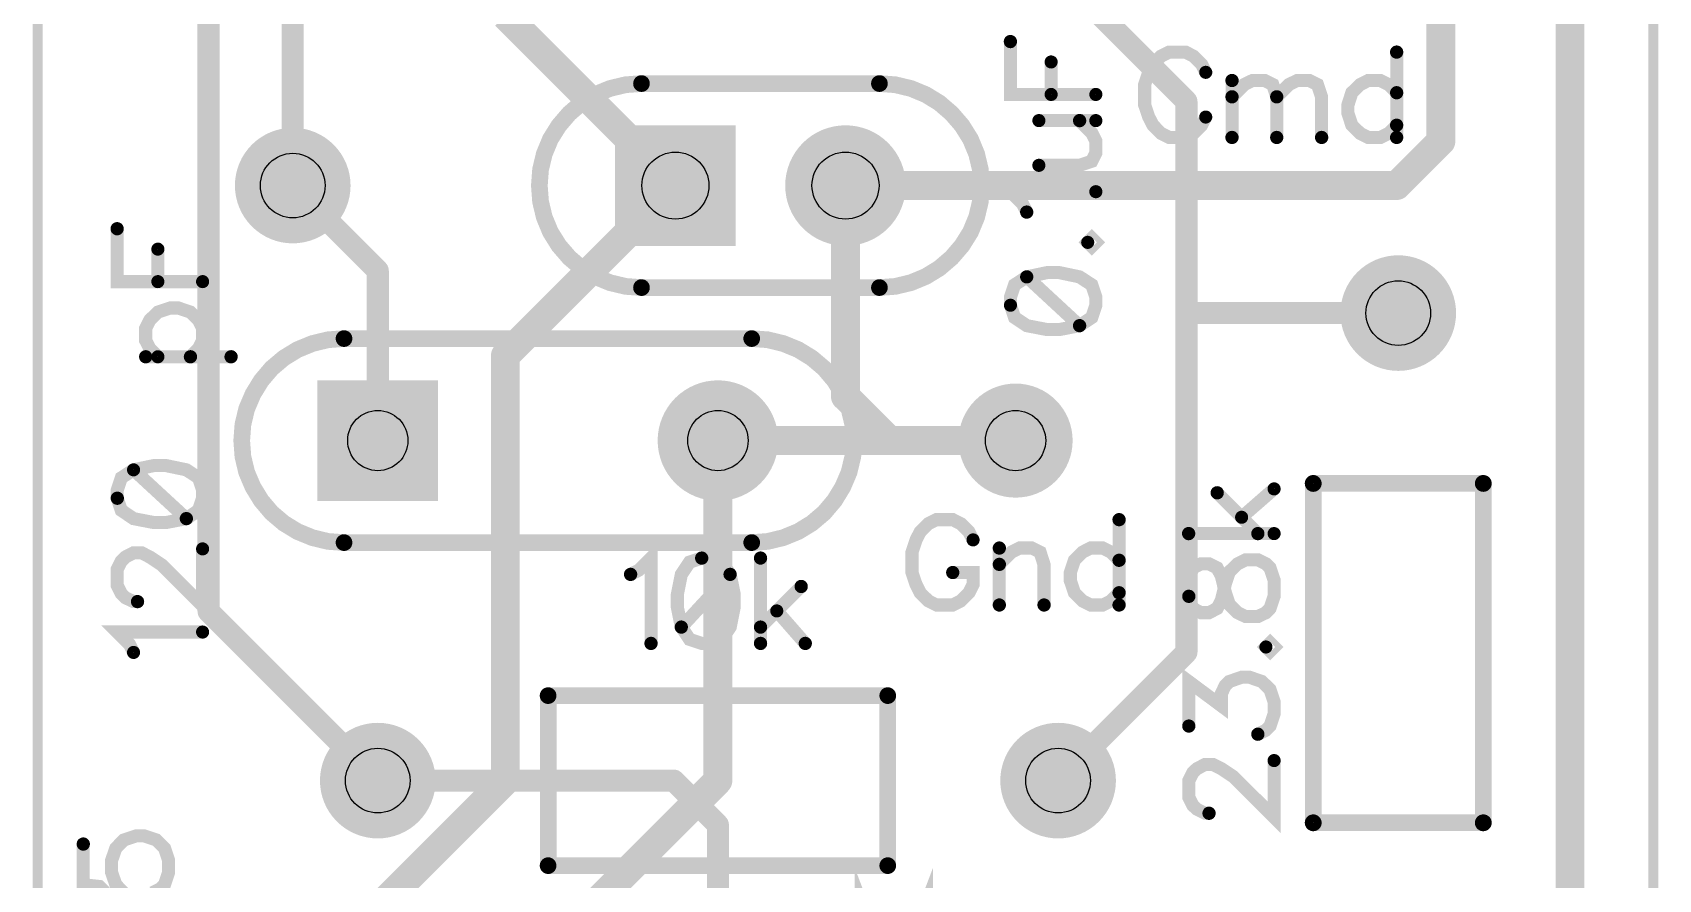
# Model space of a CAD drawing. Extents: x 0 to 0.95, y 0 to 7.58.
# Drawn here: x -0.003 to 0.953, y 4.667 to 5.165 of the extents above; entities that cross this region are included whole.
import ezdxf

# ---------------------------------------------------------------- set-up
doc = ezdxf.new("R2010")
doc.units = 0
for name, color, linetype in [('Board_Outline', 13, 'CONTINUOUS'), ('Bottom', 6, 'CONTINUOUS'), ('Bottom_Mask', 10, 'CONTINUOUS'), ('Drill_Bottom', 8, 'CONTINUOUS'), ('Drill_Top', 7, 'CONTINUOUS'), ('Top', 5, 'CONTINUOUS'), ('Top_Mask', 3, 'CONTINUOUS'), ('Top_Silk', 2, 'CONTINUOUS')]:
    doc.layers.add(name, color=color, linetype=linetype)

msp = doc.modelspace()

# ---------------------------------------------------------------- linework, layer by layer
at = {"layer": 'Board_Outline', "linetype": 'CONTINUOUS', "const_width": 0.006}
msp.add_lwpolyline([(0, 0), (0.95, 0), (0.95, 7.575), (0, 7.575), (0, 0)], dxfattribs=at)
at = {"layer": 'Bottom', "linetype": 'CONTINUOUS'}
for points, const_width in [([(0.901, 5.425), (0.901, 4.501)], 0.017), ([(0.1005, 4.8245), (0.1005, 5.2505)], 0.013), ([(0.6755, 5.1245), (0.575, 5.225)], 0.013), ([(0.15, 5.075), (0.15, 5.2)], 0.013), ([(0.275, 5.175), (0.375, 5.075)], 0.017), ([(0.6755, 5), (0.6755, 5.1245)], 0.013), ([(0.2, 5.025), (0.15, 5.075)], 0.013), ([(0.375, 5.075), (0.275, 4.975)], 0.017), ([(0.2, 4.925), (0.2, 5.025)], 0.013), ([(0.6755, 4.8005), (0.6755, 5)], 0.013), ([(0.6755, 5), (0.6755, 5)], 0.013), ([(0.6755, 5), (0.8, 5)], 0.013), ([(0.275, 4.975), (0.275, 4.725)], 0.017), ([(0.4, 4.925), (0.575, 4.925)], 0.017), ([(0.4, 4.725), (0.4, 4.925)], 0.017), ([(0.2, 4.725), (0.1005, 4.8245)], 0.013), ([(0.6, 4.725), (0.6755, 4.8005)], 0.013), ([(0.275, 4.725), (0.15, 4.6)], 0.017), ([(0.3, 4.625), (0.4, 4.725)], 0.017)]:
    msp.add_lwpolyline(points, dxfattribs=dict(at, const_width=const_width))
for points, const_width in [([(0.6722, 5.1245, 1), (0.6787, 5.1245, 1), (0.6722, 5.1245, 1)], 0.0065), ([(0.6722, 5.1245, 1), (0.6787, 5.1245, 1), (0.6722, 5.1245, 1)], 0.0065), ([(0.4907, 5.075, 1), (0.4593, 5.075, 1), (0.4907, 5.075, 1)], 0.0315), ([(0.165, 5.075, 1), (0.135, 5.075, 1), (0.165, 5.075, 1)], 0.03), ([(0.1468, 5.075, 1), (0.1532, 5.075, 1), (0.1468, 5.075, 1)], 0.0065), ([(0.1468, 5.075, 1), (0.1532, 5.075, 1), (0.1468, 5.075, 1)], 0.0065), ([(0.3708, 5.075, 1), (0.3792, 5.075, 1), (0.3708, 5.075, 1)], 0.0085), ([(0.3708, 5.075, 1), (0.3792, 5.075, 1), (0.3708, 5.075, 1)], 0.0085), ([(0.1968, 5.025, 1), (0.2032, 5.025, 1), (0.1968, 5.025, 1)], 0.0065), ([(0.1968, 5.025, 1), (0.2032, 5.025, 1), (0.1968, 5.025, 1)], 0.0065), ([(0.815, 5, 1), (0.785, 5, 1), (0.815, 5, 1)], 0.03), ([(0.6722, 5, 1), (0.6787, 5, 1), (0.6722, 5, 1)], 0.0065), ([(0.6722, 5, 1), (0.6787, 5, 1), (0.6722, 5, 1)], 0.0065), ([(0.6722, 5, 1), (0.6787, 5, 1), (0.6722, 5, 1)], 0.0065), ([(0.6722, 5, 1), (0.6787, 5, 1), (0.6722, 5, 1)], 0.0065), ([(0.7968, 5, 1), (0.8032, 5, 1), (0.7968, 5, 1)], 0.0065), ([(0.2708, 4.975, 1), (0.2793, 4.975, 1), (0.2708, 4.975, 1)], 0.0085), ([(0.2708, 4.975, 1), (0.2793, 4.975, 1), (0.2708, 4.975, 1)], 0.0085), ([(0.4157, 4.925, 1), (0.3843, 4.925, 1), (0.4157, 4.925, 1)], 0.0315), ([(0.5898, 4.925, 1), (0.5602, 4.925, 1), (0.5898, 4.925, 1)], 0.0295), ([(0.3958, 4.925, 1), (0.4042, 4.925, 1), (0.3958, 4.925, 1)], 0.0085), ([(0.3958, 4.925, 1), (0.4042, 4.925, 1), (0.3958, 4.925, 1)], 0.0085), ([(0.5707, 4.925, 1), (0.5792, 4.925, 1), (0.5707, 4.925, 1)], 0.0085), ([(0.1968, 4.925, 1), (0.2032, 4.925, 1), (0.1968, 4.925, 1)], 0.0065), ([(0.0973, 4.8245, 1), (0.1038, 4.8245, 1), (0.0973, 4.8245, 1)], 0.0065), ([(0.0973, 4.8245, 1), (0.1038, 4.8245, 1), (0.0973, 4.8245, 1)], 0.0065), ([(0.6722, 4.8005, 1), (0.6787, 4.8005, 1), (0.6722, 4.8005, 1)], 0.0065), ([(0.6722, 4.8005, 1), (0.6787, 4.8005, 1), (0.6722, 4.8005, 1)], 0.0065), ([(0.215, 4.725, 1), (0.185, 4.725, 1), (0.215, 4.725, 1)], 0.03), ([(0.615, 4.725, 1), (0.585, 4.725, 1), (0.615, 4.725, 1)], 0.03), ([(0.2708, 4.725, 1), (0.2793, 4.725, 1), (0.2708, 4.725, 1)], 0.0085), ([(0.2708, 4.725, 1), (0.2793, 4.725, 1), (0.2708, 4.725, 1)], 0.0085), ([(0.3958, 4.725, 1), (0.4042, 4.725, 1), (0.3958, 4.725, 1)], 0.0085), ([(0.3958, 4.725, 1), (0.4042, 4.725, 1), (0.3958, 4.725, 1)], 0.0085), ([(0.1968, 4.725, 1), (0.2032, 4.725, 1), (0.1968, 4.725, 1)], 0.0065), ([(0.5968, 4.725, 1), (0.6032, 4.725, 1), (0.5968, 4.725, 1)], 0.0065)]:
    msp.add_lwpolyline(points, format="xyb", dxfattribs=dict(at, const_width=const_width))
at = {"layer": 'Bottom'}
for points in [[(0.3435, 5.1065), (0.4065, 5.1065), (0.3435, 5.0435), (0.4065, 5.0435)], [(0.1685, 4.9565), (0.2315, 4.9565), (0.1685, 4.8935), (0.2315, 4.8935)]]:
    msp.add_solid(points, dxfattribs=at)
at = {"layer": 'Bottom_Mask', "linetype": 'CONTINUOUS'}
for points, const_width in [([(0.167, 5.075, 1), (0.133, 5.075, 1), (0.167, 5.075, 1)], 0.034), ([(0.133, 5.075, 1), (0.167, 5.075, 1), (0.133, 5.075, 1)], 0.034), ([(0.4927, 5.075, 1), (0.4573, 5.075, 1), (0.4927, 5.075, 1)], 0.0355), ([(0.4573, 5.075, 1), (0.4927, 5.075, 1), (0.4573, 5.075, 1)], 0.0355), ([(0.817, 5, 1), (0.783, 5, 1), (0.817, 5, 1)], 0.034), ([(0.783, 5, 1), (0.817, 5, 1), (0.783, 5, 1)], 0.034), ([(0.4177, 4.925, 1), (0.3823, 4.925, 1), (0.4177, 4.925, 1)], 0.0355), ([(0.3823, 4.925, 1), (0.4177, 4.925, 1), (0.3823, 4.925, 1)], 0.0355), ([(0.5918, 4.925, 1), (0.5582, 4.925, 1), (0.5918, 4.925, 1)], 0.0335), ([(0.5582, 4.925, 1), (0.5918, 4.925, 1), (0.5582, 4.925, 1)], 0.0335), ([(0.217, 4.725, 1), (0.183, 4.725, 1), (0.217, 4.725, 1)], 0.034), ([(0.183, 4.725, 1), (0.217, 4.725, 1), (0.183, 4.725, 1)], 0.034), ([(0.617, 4.725, 1), (0.583, 4.725, 1), (0.617, 4.725, 1)], 0.034), ([(0.583, 4.725, 1), (0.617, 4.725, 1), (0.583, 4.725, 1)], 0.034)]:
    msp.add_lwpolyline(points, format="xyb", dxfattribs=dict(at, const_width=const_width))
at = {"layer": 'Bottom_Mask'}
for points in [[(0.3395, 5.1105), (0.4105, 5.1105), (0.3395, 5.0395), (0.4105, 5.0395)], [(0.1645, 4.9605), (0.2355, 4.9605), (0.1645, 4.8895), (0.2355, 4.8895)]]:
    msp.add_solid(points, dxfattribs=at)
at = {"layer": 'Drill_Bottom'}
for centre, radius in [((0.15, 5.075), 0.019), ((0.375, 5.075), 0.0197), ((0.475, 5.075), 0.0197), ((0.8, 5), 0.019), ((0.2, 4.925), 0.0177), ((0.4, 4.925), 0.0177), ((0.575, 4.925), 0.0177), ((0.2, 4.725), 0.019), ((0.6, 4.725), 0.019)]:
    msp.add_circle(centre, radius, dxfattribs=at)
at = {"layer": 'Drill_Top'}
for centre, radius in [((0.15, 5.075), 0.019), ((0.375, 5.075), 0.0197), ((0.475, 5.075), 0.0197), ((0.8, 5), 0.019), ((0.2, 4.925), 0.0177), ((0.4, 4.925), 0.0177), ((0.575, 4.925), 0.0177), ((0.2, 4.725), 0.019), ((0.6, 4.725), 0.019)]:
    msp.add_circle(centre, radius, dxfattribs=at)
at = {"layer": 'Top', "linetype": 'CONTINUOUS'}
for points, const_width in [([(0.825, 5.101), (0.825, 5.4)], 0.017), ([(0.799, 5.075), (0.825, 5.101)], 0.017), ([(0.475, 4.951), (0.475, 5.075)], 0.017), ([(0.475, 5.075), (0.799, 5.075)], 0.017), ([(0.501, 4.925), (0.475, 4.951)], 0.017), ([(0.575, 4.925), (0.501, 4.925)], 0.017), ([(0.2, 4.725), (0.374, 4.725)], 0.013), ([(0.374, 4.725), (0.4, 4.699)], 0.013), ([(0.4, 4.699), (0.4, 4.525)], 0.013)]:
    msp.add_lwpolyline(points, dxfattribs=dict(at, const_width=const_width))
for points, const_width in [([(0.4907, 5.075, 1), (0.4593, 5.075, 1), (0.4907, 5.075, 1)], 0.0315), ([(0.8208, 5.101, 1), (0.8293, 5.101, 1), (0.8208, 5.101, 1)], 0.0085), ([(0.8208, 5.101, 1), (0.8293, 5.101, 1), (0.8208, 5.101, 1)], 0.0085), ([(0.165, 5.075, 1), (0.135, 5.075, 1), (0.165, 5.075, 1)], 0.03), ([(0.4707, 5.075, 1), (0.4792, 5.075, 1), (0.4707, 5.075, 1)], 0.0085), ([(0.4707, 5.075, 1), (0.4792, 5.075, 1), (0.4707, 5.075, 1)], 0.0085), ([(0.7948, 5.075, 1), (0.8033, 5.075, 1), (0.7948, 5.075, 1)], 0.0085), ([(0.7948, 5.075, 1), (0.8033, 5.075, 1), (0.7948, 5.075, 1)], 0.0085), ([(0.815, 5, 1), (0.785, 5, 1), (0.815, 5, 1)], 0.03), ([(0.4157, 4.925, 1), (0.3843, 4.925, 1), (0.4157, 4.925, 1)], 0.0315), ([(0.4707, 4.951, 1), (0.4792, 4.951, 1), (0.4707, 4.951, 1)], 0.0085), ([(0.4707, 4.951, 1), (0.4792, 4.951, 1), (0.4707, 4.951, 1)], 0.0085), ([(0.5898, 4.925, 1), (0.5602, 4.925, 1), (0.5898, 4.925, 1)], 0.0295), ([(0.4967, 4.925, 1), (0.5052, 4.925, 1), (0.4967, 4.925, 1)], 0.0085), ([(0.4967, 4.925, 1), (0.5052, 4.925, 1), (0.4967, 4.925, 1)], 0.0085), ([(0.5707, 4.925, 1), (0.5792, 4.925, 1), (0.5707, 4.925, 1)], 0.0085), ([(0.215, 4.725, 1), (0.185, 4.725, 1), (0.215, 4.725, 1)], 0.03), ([(0.615, 4.725, 1), (0.585, 4.725, 1), (0.615, 4.725, 1)], 0.03), ([(0.1968, 4.725, 1), (0.2032, 4.725, 1), (0.1968, 4.725, 1)], 0.0065), ([(0.3708, 4.725, 1), (0.3773, 4.725, 1), (0.3708, 4.725, 1)], 0.0065), ([(0.3708, 4.725, 1), (0.3773, 4.725, 1), (0.3708, 4.725, 1)], 0.0065), ([(0.3968, 4.699, 1), (0.4032, 4.699, 1), (0.3968, 4.699, 1)], 0.0065), ([(0.3968, 4.699, 1), (0.4032, 4.699, 1), (0.3968, 4.699, 1)], 0.0065)]:
    msp.add_lwpolyline(points, format="xyb", dxfattribs=dict(at, const_width=const_width))
at = {"layer": 'Top'}
for points in [[(0.3435, 5.1065), (0.4065, 5.1065), (0.3435, 5.0435), (0.4065, 5.0435)], [(0.1685, 4.9565), (0.2315, 4.9565), (0.1685, 4.8935), (0.2315, 4.8935)]]:
    msp.add_solid(points, dxfattribs=at)
at = {"layer": 'Top_Mask', "linetype": 'CONTINUOUS'}
for points, const_width in [([(0.167, 5.075, 1), (0.133, 5.075, 1), (0.167, 5.075, 1)], 0.034), ([(0.133, 5.075, 1), (0.167, 5.075, 1), (0.133, 5.075, 1)], 0.034), ([(0.4927, 5.075, 1), (0.4573, 5.075, 1), (0.4927, 5.075, 1)], 0.0355), ([(0.4573, 5.075, 1), (0.4927, 5.075, 1), (0.4573, 5.075, 1)], 0.0355), ([(0.817, 5, 1), (0.783, 5, 1), (0.817, 5, 1)], 0.034), ([(0.783, 5, 1), (0.817, 5, 1), (0.783, 5, 1)], 0.034), ([(0.4177, 4.925, 1), (0.3823, 4.925, 1), (0.4177, 4.925, 1)], 0.0355), ([(0.3823, 4.925, 1), (0.4177, 4.925, 1), (0.3823, 4.925, 1)], 0.0355), ([(0.5918, 4.925, 1), (0.5582, 4.925, 1), (0.5918, 4.925, 1)], 0.0335), ([(0.5582, 4.925, 1), (0.5918, 4.925, 1), (0.5582, 4.925, 1)], 0.0335), ([(0.217, 4.725, 1), (0.183, 4.725, 1), (0.217, 4.725, 1)], 0.034), ([(0.183, 4.725, 1), (0.217, 4.725, 1), (0.183, 4.725, 1)], 0.034), ([(0.617, 4.725, 1), (0.583, 4.725, 1), (0.617, 4.725, 1)], 0.034), ([(0.583, 4.725, 1), (0.617, 4.725, 1), (0.583, 4.725, 1)], 0.034)]:
    msp.add_lwpolyline(points, format="xyb", dxfattribs=dict(at, const_width=const_width))
at = {"layer": 'Top_Mask'}
for points in [[(0.3395, 5.1105), (0.4105, 5.1105), (0.3395, 5.0395), (0.4105, 5.0395)], [(0.1645, 4.9605), (0.2355, 4.9605), (0.1645, 4.8895), (0.2355, 4.8895)]]:
    msp.add_solid(points, dxfattribs=at)
at = {"layer": 'Top_Silk', "linetype": 'CONTINUOUS'}
for points, const_width in [([(0.57, 5.1597, 1), (0.5739, 5.1597, 1), (0.57, 5.1597, 1)], 0.0039), ([(0.7971, 5.1535, 1), (0.801, 5.1535, 1), (0.7971, 5.1535, 1)], 0.0039), ([(0.594, 5.1477, 1), (0.5978, 5.1477, 1), (0.594, 5.1477, 1)], 0.0039), ([(0.6849, 5.1416, 1), (0.6887, 5.1416, 1), (0.6849, 5.1416, 1)], 0.0039), ([(0.3526, 5.135, 1), (0.3575, 5.135, 1), (0.3526, 5.135, 1)], 0.0049), ([(0.3526, 5.135, 1), (0.3575, 5.135, 1), (0.3526, 5.135, 1)], 0.0049), ([(0.4925, 5.135, 1), (0.4974, 5.135, 1), (0.4925, 5.135, 1)], 0.0049), ([(0.4925, 5.135, 1), (0.4974, 5.135, 1), (0.4925, 5.135, 1)], 0.0049), ([(0.7003, 5.1368, 1), (0.7042, 5.1368, 1), (0.7003, 5.1368, 1)], 0.0039), ([(0.594, 5.1286, 1), (0.5978, 5.1286, 1), (0.594, 5.1286, 1)], 0.0039), ([(0.6203, 5.1286, 1), (0.6241, 5.1286, 1), (0.6203, 5.1286, 1)], 0.0039), ([(0.7003, 5.1272, 1), (0.7042, 5.1272, 1), (0.7003, 5.1272, 1)], 0.0039), ([(0.7266, 5.1272, 1), (0.7305, 5.1272, 1), (0.7266, 5.1272, 1)], 0.0039), ([(0.7971, 5.1296, 1), (0.801, 5.1296, 1), (0.7971, 5.1296, 1)], 0.0039), ([(0.5868, 5.1132, 1), (0.5906, 5.1132, 1), (0.5868, 5.1132, 1)], 0.0039), ([(0.6107, 5.1132, 1), (0.6146, 5.1132, 1), (0.6107, 5.1132, 1)], 0.0039), ([(0.6203, 5.1132, 1), (0.6241, 5.1132, 1), (0.6203, 5.1132, 1)], 0.0039), ([(0.6849, 5.1153, 1), (0.6887, 5.1153, 1), (0.6849, 5.1153, 1)], 0.0039), ([(0.7003, 5.1033, 1), (0.7042, 5.1033, 1), (0.7003, 5.1033, 1)], 0.0039), ([(0.7266, 5.1033, 1), (0.7305, 5.1033, 1), (0.7266, 5.1033, 1)], 0.0039), ([(0.753, 5.1033, 1), (0.7569, 5.1033, 1), (0.753, 5.1033, 1)], 0.0039), ([(0.7971, 5.1105, 1), (0.801, 5.1105, 1), (0.7971, 5.1105, 1)], 0.0039), ([(0.7971, 5.1033, 1), (0.801, 5.1033, 1), (0.7971, 5.1033, 1)], 0.0039), ([(0.5868, 5.0869, 1), (0.5906, 5.0869, 1), (0.5868, 5.0869, 1)], 0.0039), ([(0.6203, 5.0714, 1), (0.6241, 5.0714, 1), (0.6203, 5.0714, 1)], 0.0039), ([(0.5796, 5.0594, 1), (0.5835, 5.0594, 1), (0.5796, 5.0594, 1)], 0.0039), ([(0.0448, 5.0496, 1), (0.0487, 5.0496, 1), (0.0448, 5.0496, 1)], 0.0039), ([(0.0688, 5.0376, 1), (0.0726, 5.0376, 1), (0.0688, 5.0376, 1)], 0.0039), ([(0.6155, 5.0416, 1), (0.6193, 5.0416, 1), (0.6155, 5.0416, 1)], 0.0039), ([(0.0688, 5.0185, 1), (0.0726, 5.0185, 1), (0.0688, 5.0185, 1)], 0.0039), ([(0.0951, 5.0185, 1), (0.0989, 5.0185, 1), (0.0951, 5.0185, 1)], 0.0039), ([(0.3526, 5.015, 1), (0.3575, 5.015, 1), (0.3526, 5.015, 1)], 0.0049), ([(0.3526, 5.015, 1), (0.3575, 5.015, 1), (0.3526, 5.015, 1)], 0.0049), ([(0.4925, 5.015, 1), (0.4974, 5.015, 1), (0.4925, 5.015, 1)], 0.0049), ([(0.4925, 5.015, 1), (0.4974, 5.015, 1), (0.4925, 5.015, 1)], 0.0049), ([(0.5796, 5.0213, 1), (0.5835, 5.0213, 1), (0.5796, 5.0213, 1)], 0.0039), ([(0.5701, 5.0046, 1), (0.5739, 5.0046, 1), (0.5701, 5.0046, 1)], 0.0039), ([(0.6107, 4.9926, 1), (0.6146, 4.9926, 1), (0.6107, 4.9926, 1)], 0.0039), ([(0.1777, 4.985, 1), (0.1826, 4.985, 1), (0.1777, 4.985, 1)], 0.0049), ([(0.1777, 4.985, 1), (0.1826, 4.985, 1), (0.1777, 4.985, 1)], 0.0049), ([(0.4174, 4.985, 1), (0.4223, 4.985, 1), (0.4174, 4.985, 1)], 0.0049), ([(0.4174, 4.985, 1), (0.4223, 4.985, 1), (0.4174, 4.985, 1)], 0.0049), ([(0.0616, 4.9743, 1), (0.0655, 4.9743, 1), (0.0616, 4.9743, 1)], 0.0039), ([(0.0688, 4.9743, 1), (0.0726, 4.9743, 1), (0.0688, 4.9743, 1)], 0.0039), ([(0.0879, 4.9743, 1), (0.0918, 4.9743, 1), (0.0879, 4.9743, 1)], 0.0039), ([(0.1118, 4.9743, 1), (0.1157, 4.9743, 1), (0.1118, 4.9743, 1)], 0.0039), ([(0.0545, 4.9078, 1), (0.0583, 4.9078, 1), (0.0545, 4.9078, 1)], 0.0039), ([(0.7475, 4.8998, 1), (0.7525, 4.8998, 1), (0.7475, 4.8998, 1)], 0.0049), ([(0.7475, 4.8998, 1), (0.7525, 4.8998, 1), (0.7475, 4.8998, 1)], 0.0049), ([(0.8475, 4.8998, 1), (0.8525, 4.8998, 1), (0.8475, 4.8998, 1)], 0.0049), ([(0.8475, 4.8998, 1), (0.8525, 4.8998, 1), (0.8475, 4.8998, 1)], 0.0049), ([(0.0449, 4.8911, 1), (0.0488, 4.8911, 1), (0.0449, 4.8911, 1)], 0.0039), ([(0.6916, 4.8943, 1), (0.6955, 4.8943, 1), (0.6916, 4.8943, 1)], 0.0039), ([(0.7251, 4.8966, 1), (0.7289, 4.8966, 1), (0.7251, 4.8966, 1)], 0.0039), ([(0.0855, 4.8791, 1), (0.0894, 4.8791, 1), (0.0855, 4.8791, 1)], 0.0039), ([(0.6339, 4.8785, 1), (0.6378, 4.8785, 1), (0.6339, 4.8785, 1)], 0.0039), ([(0.706, 4.8799, 1), (0.7098, 4.8799, 1), (0.706, 4.8799, 1)], 0.0039), ([(0.1777, 4.865, 1), (0.1826, 4.865, 1), (0.1777, 4.865, 1)], 0.0049), ([(0.1777, 4.865, 1), (0.1826, 4.865, 1), (0.1777, 4.865, 1)], 0.0049), ([(0.4174, 4.865, 1), (0.4223, 4.865, 1), (0.4174, 4.865, 1)], 0.0049), ([(0.4174, 4.865, 1), (0.4223, 4.865, 1), (0.4174, 4.865, 1)], 0.0049), ([(0.5481, 4.8666, 1), (0.5519, 4.8666, 1), (0.5481, 4.8666, 1)], 0.0039), ([(0.6748, 4.8703, 1), (0.6787, 4.8703, 1), (0.6748, 4.8703, 1)], 0.0039), ([(0.7155, 4.8703, 1), (0.7194, 4.8703, 1), (0.7155, 4.8703, 1)], 0.0039), ([(0.7251, 4.8703, 1), (0.7289, 4.8703, 1), (0.7251, 4.8703, 1)], 0.0039), ([(0.0951, 4.8613, 1), (0.0989, 4.8613, 1), (0.0951, 4.8613, 1)], 0.0039), ([(0.3885, 4.8559, 1), (0.3924, 4.8559, 1), (0.3885, 4.8559, 1)], 0.0039), ([(0.4231, 4.8559, 1), (0.427, 4.8559, 1), (0.4231, 4.8559, 1)], 0.0039), ([(0.5635, 4.8618, 1), (0.5674, 4.8618, 1), (0.5635, 4.8618, 1)], 0.0039), ([(0.6339, 4.8546, 1), (0.6378, 4.8546, 1), (0.6339, 4.8546, 1)], 0.0039), ([(0.3467, 4.8463, 1), (0.3506, 4.8463, 1), (0.3467, 4.8463, 1)], 0.0039), ([(0.4052, 4.8463, 1), (0.4091, 4.8463, 1), (0.4052, 4.8463, 1)], 0.0039), ([(0.5361, 4.8474, 1), (0.54, 4.8474, 1), (0.5361, 4.8474, 1)], 0.0039), ([(0.5635, 4.8522, 1), (0.5674, 4.8522, 1), (0.5635, 4.8522, 1)], 0.0039), ([(0.447, 4.8392, 1), (0.4509, 4.8392, 1), (0.447, 4.8392, 1)], 0.0039), ([(0.6339, 4.8355, 1), (0.6378, 4.8355, 1), (0.6339, 4.8355, 1)], 0.0039), ([(0.0568, 4.8303, 1), (0.0607, 4.8303, 1), (0.0568, 4.8303, 1)], 0.0039), ([(0.4327, 4.8248, 1), (0.4365, 4.8248, 1), (0.4327, 4.8248, 1)], 0.0039), ([(0.5635, 4.8283, 1), (0.5674, 4.8283, 1), (0.5635, 4.8283, 1)], 0.0039), ([(0.5898, 4.8283, 1), (0.5937, 4.8283, 1), (0.5898, 4.8283, 1)], 0.0039), ([(0.6339, 4.8283, 1), (0.6378, 4.8283, 1), (0.6339, 4.8283, 1)], 0.0039), ([(0.6749, 4.8334, 1), (0.6788, 4.8334, 1), (0.6749, 4.8334, 1)], 0.0039), ([(0.3765, 4.8153, 1), (0.3804, 4.8153, 1), (0.3765, 4.8153, 1)], 0.0039), ([(0.4231, 4.8153, 1), (0.427, 4.8153, 1), (0.4231, 4.8153, 1)], 0.0039), ([(0.0951, 4.8124, 1), (0.0989, 4.8124, 1), (0.0951, 4.8124, 1)], 0.0039), ([(0.3587, 4.8057, 1), (0.3626, 4.8057, 1), (0.3587, 4.8057, 1)], 0.0039), ([(0.4231, 4.8057, 1), (0.427, 4.8057, 1), (0.4231, 4.8057, 1)], 0.0039), ([(0.4494, 4.8057, 1), (0.4533, 4.8057, 1), (0.4494, 4.8057, 1)], 0.0039), ([(0.0545, 4.8004, 1), (0.0583, 4.8004, 1), (0.0545, 4.8004, 1)], 0.0039), ([(0.7203, 4.8036, 1), (0.7241, 4.8036, 1), (0.7203, 4.8036, 1)], 0.0039), ([(0.2977, 4.775, 1), (0.3026, 4.775, 1), (0.2977, 4.775, 1)], 0.0049), ([(0.2977, 4.775, 1), (0.3026, 4.775, 1), (0.2977, 4.775, 1)], 0.0049), ([(0.4974, 4.775, 1), (0.5023, 4.775, 1), (0.4974, 4.775, 1)], 0.0049), ([(0.4974, 4.775, 1), (0.5023, 4.775, 1), (0.4974, 4.775, 1)], 0.0049), ([(0.6749, 4.7571, 1), (0.6788, 4.7571, 1), (0.6749, 4.7571, 1)], 0.0039), ([(0.7155, 4.7523, 1), (0.7194, 4.7523, 1), (0.7155, 4.7523, 1)], 0.0039), ([(0.7251, 4.7368, 1), (0.7289, 4.7368, 1), (0.7251, 4.7368, 1)], 0.0039), ([(0.6868, 4.7058, 1), (0.6907, 4.7058, 1), (0.6868, 4.7058, 1)], 0.0039), ([(0.7475, 4.7002, 1), (0.7525, 4.7002, 1), (0.7475, 4.7002, 1)], 0.0049), ([(0.7475, 4.7002, 1), (0.7525, 4.7002, 1), (0.7475, 4.7002, 1)], 0.0049), ([(0.8475, 4.7002, 1), (0.8525, 4.7002, 1), (0.8475, 4.7002, 1)], 0.0049), ([(0.8475, 4.7002, 1), (0.8525, 4.7002, 1), (0.8475, 4.7002, 1)], 0.0049), ([(0.0249, 4.6877, 1), (0.0288, 4.6877, 1), (0.0249, 4.6877, 1)], 0.0039), ([(0.2977, 4.675, 1), (0.3026, 4.675, 1), (0.2977, 4.675, 1)], 0.0049), ([(0.2977, 4.675, 1), (0.3026, 4.675, 1), (0.2977, 4.675, 1)], 0.0049), ([(0.4974, 4.675, 1), (0.5023, 4.675, 1), (0.4974, 4.675, 1)], 0.0049), ([(0.4974, 4.675, 1), (0.5023, 4.675, 1), (0.4974, 4.675, 1)], 0.0049)]:
    msp.add_lwpolyline(points, format="xyb", dxfattribs=dict(at, const_width=const_width))
for points, const_width in [([(0.572, 5.1597), (0.572, 5.1286), (0.6222, 5.1286)], 0.0077), ([(0.6868, 5.1416), (0.6844, 5.1463), (0.6796, 5.1511), (0.6749, 5.1535), (0.6653, 5.1535), (0.6605, 5.1511), (0.6558, 5.1463), (0.6533, 5.1416), (0.6509, 5.1344), (0.6509, 5.1224), (0.6533, 5.1153), (0.6558, 5.1105), (0.6605, 5.1057), (0.6653, 5.1033), (0.6749, 5.1033), (0.6796, 5.1057), (0.6844, 5.1105), (0.6868, 5.1153)], 0.0077), ([(0.7991, 5.1535), (0.7991, 5.1033)], 0.0077), ([(0.5959, 5.1286), (0.5959, 5.1477)], 0.0077), ([(0.3551, 5.135), (0.3457, 5.1343), (0.3365, 5.1321), (0.3278, 5.1285), (0.3198, 5.1236), (0.3126, 5.1174), (0.3065, 5.1103), (0.3015, 5.1023), (0.2979, 5.0936), (0.2957, 5.0844), (0.295, 5.075), (0.2957, 5.0656), (0.2979, 5.0564), (0.3015, 5.0477), (0.3065, 5.0397), (0.3126, 5.0326), (0.3198, 5.0264), (0.3278, 5.0215), (0.3365, 5.0179), (0.3457, 5.0157), (0.3551, 5.015)], 0.0098), ([(0.3551, 5.135), (0.4949, 5.135)], 0.0098), ([(0.4949, 5.015), (0.5043, 5.0157), (0.5135, 5.0179), (0.5222, 5.0215), (0.5302, 5.0264), (0.5374, 5.0326), (0.5435, 5.0397), (0.5485, 5.0477), (0.5521, 5.0564), (0.5543, 5.0656), (0.555, 5.075), (0.5543, 5.0844), (0.5521, 5.0936), (0.5485, 5.1023), (0.5435, 5.1103), (0.5374, 5.1174), (0.5302, 5.1236), (0.5222, 5.1285), (0.5135, 5.1321), (0.5043, 5.1343), (0.4949, 5.135)], 0.0098), ([(0.7023, 5.1368), (0.7023, 5.1033)], 0.0077), ([(0.7023, 5.1272), (0.7094, 5.1344), (0.7143, 5.1368), (0.7214, 5.1368), (0.7262, 5.1344), (0.7286, 5.1272), (0.7286, 5.1033)], 0.0077), ([(0.7286, 5.1272), (0.7357, 5.1344), (0.7406, 5.1368), (0.7477, 5.1368), (0.7525, 5.1344), (0.7549, 5.1272), (0.7549, 5.1033)], 0.0077), ([(0.7991, 5.1296), (0.7943, 5.1344), (0.7895, 5.1368), (0.7823, 5.1368), (0.7776, 5.1344), (0.7727, 5.1296), (0.7704, 5.1224), (0.7704, 5.1176), (0.7727, 5.1105), (0.7776, 5.1057), (0.7823, 5.1033), (0.7895, 5.1033), (0.7943, 5.1057), (0.7991, 5.1105)], 0.0077), ([(0.5887, 5.0869), (0.6126, 5.0869), (0.6198, 5.0893), (0.6222, 5.0941), (0.6222, 5.1012), (0.6198, 5.106), (0.6126, 5.1132)], 0.0077), ([(0.5887, 5.1132), (0.6222, 5.1132)], 0.0077), ([(0.5816, 5.0594), (0.5791, 5.0643), (0.572, 5.0714), (0.6222, 5.0714)], 0.0077), ([(0.0468, 5.0496), (0.0468, 5.0185), (0.097, 5.0185)], 0.0077), ([(0.6174, 5.0416), (0.6198, 5.0392), (0.6222, 5.0416), (0.6198, 5.044), (0.6174, 5.0416)], 0.0077), ([(0.0707, 5.0185), (0.0707, 5.0376)], 0.0077), ([(0.3551, 5.015), (0.4949, 5.015)], 0.0098), ([(0.572, 5.0046), (0.5744, 4.9974), (0.5816, 4.9926), (0.5935, 4.9903), (0.6007, 4.9903), (0.6126, 4.9926), (0.6198, 4.9974), (0.6222, 5.0046), (0.6222, 5.0094), (0.6198, 5.0166), (0.6126, 5.0213), (0.6007, 5.0238), (0.5935, 5.0238), (0.5816, 5.0213), (0.5744, 5.0166), (0.572, 5.0094), (0.572, 5.0046)], 0.0077), ([(0.5816, 5.0213), (0.6126, 4.9926)], 0.0077), ([(0.0707, 4.9743), (0.066, 4.9791), (0.0635, 4.9839), (0.0635, 4.991), (0.066, 4.9959), (0.0707, 5.0006), (0.0779, 5.003), (0.0827, 5.003), (0.0898, 5.0006), (0.0946, 4.9959), (0.097, 4.991), (0.097, 4.9839), (0.0946, 4.9791), (0.0898, 4.9743)], 0.0077), ([(0.1801, 4.985), (0.1707, 4.9843), (0.1616, 4.9821), (0.1528, 4.9785), (0.1448, 4.9736), (0.1376, 4.9675), (0.1315, 4.9603), (0.1266, 4.9523), (0.1229, 4.9436), (0.1207, 4.9344), (0.12, 4.925), (0.1207, 4.9156), (0.1229, 4.9064), (0.1266, 4.8977), (0.1315, 4.8897), (0.1376, 4.8825), (0.1448, 4.8764), (0.1528, 4.8715), (0.1616, 4.8679), (0.1707, 4.8657), (0.1801, 4.865)], 0.0098), ([(0.1801, 4.985), (0.4199, 4.985)], 0.0098), ([(0.4199, 4.865), (0.4293, 4.8657), (0.4384, 4.8679), (0.4472, 4.8715), (0.4552, 4.8764), (0.4624, 4.8825), (0.4685, 4.8897), (0.4734, 4.8977), (0.4771, 4.9064), (0.4793, 4.9156), (0.48, 4.925), (0.4793, 4.9344), (0.4771, 4.9436), (0.4734, 4.9523), (0.4685, 4.9603), (0.4624, 4.9675), (0.4552, 4.9736), (0.4472, 4.9785), (0.4384, 4.9821), (0.4293, 4.9843), (0.4199, 4.985)], 0.0098), ([(0.0635, 4.9743), (0.1138, 4.9743)], 0.0077), ([(0.0468, 4.8911), (0.0492, 4.884), (0.0564, 4.8791), (0.0683, 4.8768), (0.0755, 4.8768), (0.0875, 4.8791), (0.0946, 4.884), (0.097, 4.8911), (0.097, 4.8959), (0.0946, 4.9031), (0.0875, 4.9078), (0.0755, 4.9103), (0.0683, 4.9103), (0.0564, 4.9078), (0.0492, 4.9031), (0.0468, 4.8959), (0.0468, 4.8911)], 0.0077), ([(0.0564, 4.9078), (0.0875, 4.8791)], 0.0077), ([(0.75, 4.8998), (0.75, 4.7002)], 0.0098), ([(0.75, 4.8998), (0.85, 4.8998)], 0.0098), ([(0.85, 4.8998), (0.85, 4.7002)], 0.0098), ([(0.6935, 4.8943), (0.7175, 4.8703)], 0.0077), ([(0.7079, 4.8799), (0.727, 4.8966)], 0.0077), ([(0.55, 4.8666), (0.5476, 4.8713), (0.5428, 4.8761), (0.5381, 4.8785), (0.5285, 4.8785), (0.5237, 4.8761), (0.5189, 4.8713), (0.5165, 4.8666), (0.5141, 4.8594), (0.5141, 4.8474), (0.5165, 4.8403), (0.5189, 4.8355), (0.5237, 4.8307), (0.5285, 4.8283), (0.5381, 4.8283), (0.5428, 4.8307), (0.5476, 4.8355), (0.55, 4.8403), (0.55, 4.8474), (0.5381, 4.8474)], 0.0077), ([(0.6359, 4.8785), (0.6359, 4.8283)], 0.0077), ([(0.1801, 4.865), (0.4199, 4.865)], 0.0098), ([(0.6768, 4.8703), (0.727, 4.8703)], 0.0077), ([(0.0588, 4.8303), (0.0564, 4.8303), (0.0516, 4.8326), (0.0492, 4.835), (0.0468, 4.8398), (0.0468, 4.8494), (0.0492, 4.8541), (0.0516, 4.8565), (0.0564, 4.859), (0.0611, 4.859), (0.066, 4.8565), (0.0731, 4.8518), (0.097, 4.8278), (0.097, 4.8613)], 0.0077), ([(0.3487, 4.8463), (0.3535, 4.8488), (0.3607, 4.8559), (0.3607, 4.8057)], 0.0077), ([(0.3905, 4.8559), (0.3833, 4.8535), (0.3785, 4.8463), (0.3761, 4.8344), (0.3761, 4.8272), (0.3785, 4.8153), (0.3833, 4.8081), (0.3905, 4.8057), (0.3952, 4.8057), (0.4024, 4.8081), (0.4072, 4.8153), (0.4096, 4.8272), (0.4096, 4.8344), (0.4072, 4.8463), (0.4024, 4.8535), (0.3952, 4.8559), (0.3905, 4.8559)], 0.0077), ([(0.425, 4.8559), (0.425, 4.8057)], 0.0077), ([(0.5654, 4.8618), (0.5654, 4.8283)], 0.0077), ([(0.5654, 4.8522), (0.5726, 4.8594), (0.5774, 4.8618), (0.5846, 4.8618), (0.5894, 4.8594), (0.5917, 4.8522), (0.5917, 4.8283)], 0.0077), ([(0.6359, 4.8546), (0.6311, 4.8594), (0.6263, 4.8618), (0.6191, 4.8618), (0.6144, 4.8594), (0.6096, 4.8546), (0.6072, 4.8474), (0.6072, 4.8426), (0.6096, 4.8355), (0.6144, 4.8307), (0.6191, 4.8283), (0.6263, 4.8283), (0.6311, 4.8307), (0.6359, 4.8355)], 0.0077), ([(0.6768, 4.8334), (0.6792, 4.8263), (0.684, 4.8238), (0.6888, 4.8238), (0.6935, 4.8263), (0.696, 4.831), (0.6983, 4.8406), (0.7007, 4.8478), (0.7055, 4.8525), (0.7103, 4.8549), (0.7175, 4.8549), (0.7222, 4.8525), (0.7246, 4.8501), (0.727, 4.843), (0.727, 4.8334), (0.7246, 4.8263), (0.7222, 4.8238), (0.7175, 4.8215), (0.7103, 4.8215), (0.7055, 4.8238), (0.7007, 4.8286), (0.6983, 4.8358), (0.696, 4.8453), (0.6935, 4.8501), (0.6888, 4.8525), (0.684, 4.8525), (0.6792, 4.8501), (0.6768, 4.843), (0.6768, 4.8334)], 0.0077), ([(0.4072, 4.8463), (0.3785, 4.8153)], 0.0077), ([(0.449, 4.8392), (0.425, 4.8153)], 0.0077), ([(0.4346, 4.8248), (0.4513, 4.8057)], 0.0077), ([(0.0564, 4.8004), (0.054, 4.8052), (0.0468, 4.8124), (0.097, 4.8124)], 0.0077), ([(0.7222, 4.8036), (0.7246, 4.8012), (0.727, 4.8036), (0.7246, 4.806), (0.7222, 4.8036)], 0.0077), ([(0.6768, 4.7571), (0.6768, 4.7833), (0.696, 4.769), (0.696, 4.7762), (0.6983, 4.781), (0.7007, 4.7833), (0.7079, 4.7858), (0.7126, 4.7858), (0.7198, 4.7833), (0.7246, 4.7786), (0.727, 4.7714), (0.727, 4.7642), (0.7246, 4.7571), (0.7222, 4.7547), (0.7175, 4.7523)], 0.0077), ([(0.3002, 4.775), (0.3002, 4.675)], 0.0098), ([(0.4998, 4.775), (0.3002, 4.775)], 0.0098), ([(0.4998, 4.775), (0.4998, 4.675)], 0.0098), ([(0.6888, 4.7058), (0.6864, 4.7058), (0.6816, 4.7082), (0.6792, 4.7105), (0.6768, 4.7153), (0.6768, 4.7249), (0.6792, 4.7297), (0.6816, 4.732), (0.6864, 4.7345), (0.6911, 4.7345), (0.696, 4.732), (0.7031, 4.7273), (0.727, 4.7034), (0.727, 4.7368)], 0.0077), ([(0.75, 4.7002), (0.85, 4.7002)], 0.0098), ([(0.0268, 4.6877), (0.0268, 4.6638), (0.0483, 4.6614), (0.046, 4.6638), (0.0435, 4.671), (0.0435, 4.6781), (0.046, 4.6853), (0.0507, 4.6901), (0.0579, 4.6925), (0.0626, 4.6925), (0.0698, 4.6901), (0.0746, 4.6853), (0.077, 4.6781), (0.077, 4.671), (0.0746, 4.6638), (0.0722, 4.6614), (0.0675, 4.659)], 0.0077), ([(0.4998, 4.675), (0.3002, 4.675)], 0.0098), ([(0.5226, 4.6026), (0.5226, 4.6528), (0.5035, 4.6026), (0.4843, 4.6528), (0.4843, 4.6026)], 0.0077)]:
    msp.add_lwpolyline(points, dxfattribs=dict(at, const_width=const_width))

doc.saveas('drawing.dxf')
